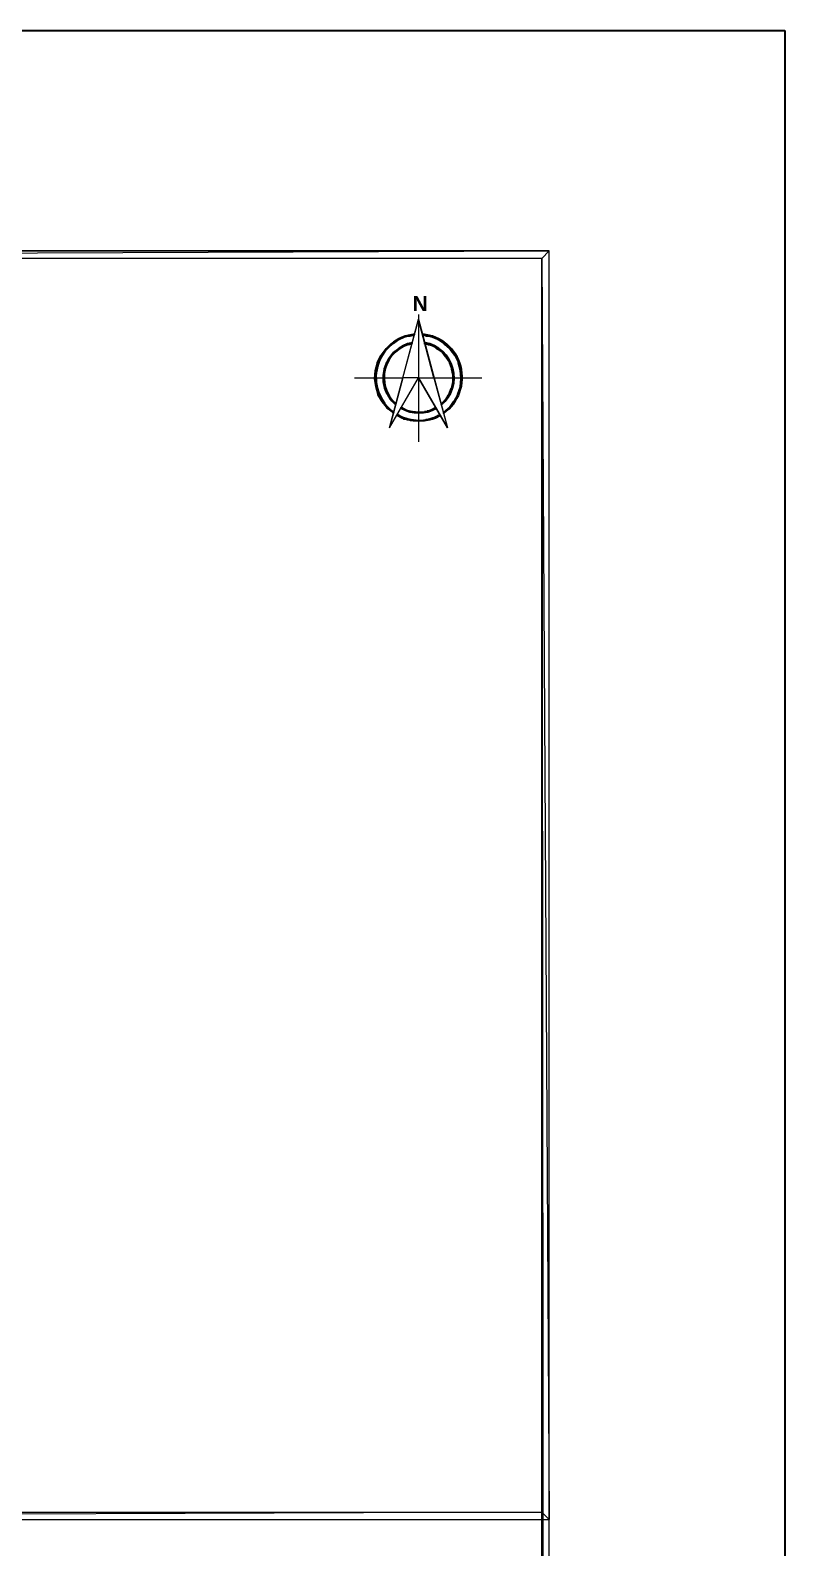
# Model space of a CAD drawing. Header units: inches. Extents: x 27 to 868, y 19 to 613.
# Drawn here: x 817.2 to 867.6, y 511.4 to 612.7 of the extents above; entities that cross this region are included whole.
import ezdxf

# ---------------------------------------------------------------- set-up
doc = ezdxf.new("R2010")
doc.units = ezdxf.units.IN
doc.header["$MEASUREMENT"] = 0
doc.layers.add('PDF_Geometry', color=7, linetype='Continuous')
doc.layers.add('PDF_Text', color=7, linetype='Continuous')
doc.styles.add('PDF Arial Bold', font='arialbd.ttf')

msp = doc.modelspace()

# ---------------------------------------------------------------- linework, layer by layer
at = {"layer": 'PDF_Geometry', "lineweight": 35}
msp.add_lwpolyline([(26.63, 612.71), (867.59, 612.71), (867.59, 240.82)], dxfattribs=at)
at = {"layer": 'PDF_Geometry', "lineweight": 0}
for points in [[(55.36, 597.99), (55.86, 597.49), (851.87, 597.99), (55.36, 597.99)], [(55.86, 597.49), (851.87, 597.99), (851.38, 597.49), (55.86, 597.49)], [(720.37, 597.99), (720.87, 597.49), (851.87, 597.99), (720.37, 597.99)], [(720.87, 597.49), (851.87, 597.99), (851.38, 597.49), (720.87, 597.49)], [(851.87, 597.99), (851.38, 597.49)], [(851.87, 597.99), (851.38, 597.49), (851.69, 240.82)], [(851.87, 597.99), (851.38, 597.49), (851.87, 513.32), (851.87, 597.99)], [(851.38, 597.49), (851.69, 240.82)], [(851.38, 240.82), (851.38, 597.49)], [(851.38, 240.82), (851.38, 597.49)], [(851.38, 597.49), (851.87, 513.32), (851.38, 513.82), (851.38, 597.49)], [(851.87, 240.82), (851.87, 597.99)], [(841.2, 586.19), (843.13, 593.44), (845.07, 586.19)], [(843.13, 593.75), (843.13, 593.39)], [(840.93, 591.41), (840.7, 591.01), (840.66, 591.01), (840.93, 591.41)], [(840.97, 591.41), (840.93, 591.41), (840.7, 591.01), (840.97, 591.41)], [(840.97, 591.46), (840.97, 591.41), (840.93, 591.41), (840.97, 591.46)], [(841.29, 591.77), (841.02, 591.46), (840.97, 591.46), (841.29, 591.77)], [(841.02, 591.46), (840.97, 591.46), (840.97, 591.41), (841.02, 591.46)], [(841.38, 591.77), (841.29, 591.77), (841.02, 591.46), (841.38, 591.77)], [(841.38, 591.82), (841.38, 591.77), (841.29, 591.77), (841.38, 591.82)], [(841.74, 592.09), (841.47, 591.82), (841.38, 591.82), (841.74, 592.09)], [(841.47, 591.82), (841.38, 591.82), (841.38, 591.77), (841.47, 591.82)], [(841.83, 592.09), (841.74, 592.09), (841.47, 591.82), (841.83, 592.09)], [(841.83, 591.46), (841.6, 591.28), (841.51, 591.28), (841.83, 591.46)], [(841.92, 591.46), (841.83, 591.46), (841.6, 591.28), (841.92, 591.46)], [(841.83, 592.13), (841.83, 592.09), (841.74, 592.09), (841.83, 592.13)], [(842.19, 592.27), (841.96, 592.13), (841.83, 592.13), (842.19, 592.27)], [(841.96, 592.13), (841.83, 592.13), (841.83, 592.09), (841.96, 592.13)], [(841.87, 591.55), (841.92, 591.46), (841.83, 591.46), (841.87, 591.55)], [(842.19, 591.68), (842.01, 591.55), (841.87, 591.55), (842.19, 591.68)], [(842.01, 591.55), (841.87, 591.55), (841.92, 591.46), (842.01, 591.55)], [(842.32, 592.27), (842.19, 592.27), (841.96, 592.13), (842.32, 592.27)], [(842.28, 591.68), (842.19, 591.68), (842.01, 591.55), (842.28, 591.68)], [(842.32, 592.31), (842.32, 592.27), (842.19, 592.27), (842.32, 592.31)], [(842.28, 591.73), (842.28, 591.68), (842.19, 591.68), (842.28, 591.73)], [(842.5, 591.77), (842.46, 591.73), (842.28, 591.73), (842.5, 591.77)], [(842.46, 591.73), (842.28, 591.73), (842.28, 591.68), (842.46, 591.73)], [(842.59, 592.36), (842.59, 592.31), (842.32, 592.31), (842.59, 592.36)], [(842.59, 592.31), (842.32, 592.31), (842.32, 592.27), (842.59, 592.31)], [(842.68, 591.77), (842.5, 591.77), (842.46, 591.73), (842.68, 591.77)], [(842.68, 591.82), (842.68, 591.77), (842.5, 591.77), (842.68, 591.82)], [(842.86, 592.4), (842.86, 592.36), (842.59, 592.36), (842.86, 592.4)], [(842.86, 592.36), (842.59, 592.36), (842.59, 592.31), (842.86, 592.36)], [(842.73, 591.86), (842.68, 591.82), (842.68, 591.82), (842.73, 591.86)], [(842.68, 591.77), (842.68, 591.82), (842.68, 591.77)], [(843.4, 592.4), (843.67, 592.36), (843.4, 592.36), (843.4, 592.4)], [(843.67, 592.36), (843.4, 592.36), (843.9, 592.31), (843.67, 592.36)], [(843.4, 592.36), (843.9, 592.31), (843.63, 592.31), (843.4, 592.36)], [(843.54, 591.86), (843.58, 591.82), (843.54, 591.82), (843.54, 591.86)], [(843.58, 591.82), (843.54, 591.82), (843.72, 591.77), (843.58, 591.82)], [(843.54, 591.82), (843.72, 591.77), (843.54, 591.77), (843.54, 591.82)], [(843.72, 591.77), (843.54, 591.77), (843.99, 591.73), (843.72, 591.77)], [(843.54, 591.77), (843.99, 591.73), (843.76, 591.73), (843.54, 591.77)], [(843.9, 592.31), (843.63, 592.31), (844.03, 592.27), (843.9, 592.31)], [(843.63, 592.31), (844.03, 592.27), (843.9, 592.27), (843.63, 592.31)], [(843.99, 591.73), (843.76, 591.73), (844.08, 591.68), (843.99, 591.73)], [(843.76, 591.73), (844.08, 591.68), (843.99, 591.68), (843.76, 591.73)], [(844.03, 592.27), (843.9, 592.27), (844.44, 592.13), (844.03, 592.27)], [(843.9, 592.27), (844.44, 592.13), (844.3, 592.13), (843.9, 592.27)], [(844.08, 591.68), (843.99, 591.68), (844.35, 591.55), (844.08, 591.68)], [(843.99, 591.68), (844.35, 591.55), (844.26, 591.55), (843.99, 591.68)], [(844.35, 591.55), (844.26, 591.55), (844.44, 591.46), (844.35, 591.55)], [(844.26, 591.55), (844.44, 591.46), (844.35, 591.46), (844.26, 591.55)], [(844.44, 592.13), (844.3, 592.13), (844.53, 592.09), (844.44, 592.13)], [(844.3, 592.13), (844.53, 592.09), (844.4, 592.09), (844.3, 592.13)], [(844.44, 591.46), (844.35, 591.46), (844.71, 591.28), (844.44, 591.46)], [(844.35, 591.46), (844.71, 591.28), (844.62, 591.28), (844.35, 591.46)], [(844.53, 592.09), (844.4, 592.09), (844.89, 591.82), (844.53, 592.09)], [(844.4, 592.09), (844.89, 591.82), (844.8, 591.82), (844.4, 592.09)], [(844.89, 591.82), (844.8, 591.82), (844.94, 591.77), (844.89, 591.82)], [(844.8, 591.82), (844.94, 591.77), (844.85, 591.77), (844.8, 591.82)], [(844.94, 591.77), (844.85, 591.77), (845.3, 591.46), (844.94, 591.77)], [(844.85, 591.77), (845.3, 591.46), (845.21, 591.46), (844.85, 591.77)], [(845.3, 591.46), (845.21, 591.46), (845.3, 591.41), (845.3, 591.46)], [(845.21, 591.46), (845.3, 591.41), (845.25, 591.41), (845.21, 591.46)], [(845.3, 591.41), (845.25, 591.41), (845.61, 591.01), (845.3, 591.41)], [(845.25, 591.41), (845.61, 591.01), (845.57, 591.01), (845.25, 591.41)], [(840.39, 590.51), (840.3, 590.02), (840.25, 590.02), (840.39, 590.51)], [(840.43, 590.51), (840.39, 590.51), (840.3, 590.02), (840.43, 590.51)], [(840.61, 591.01), (840.48, 590.56), (840.39, 590.56), (840.61, 591.01)], [(840.48, 590.56), (840.39, 590.56), (840.43, 590.51), (840.48, 590.56)], [(840.39, 590.56), (840.43, 590.51), (840.39, 590.51), (840.39, 590.56)], [(840.66, 591.01), (840.61, 591.01), (840.48, 590.56), (840.66, 591.01)], [(840.66, 591.01), (840.61, 591.01), (840.61, 591.01), (840.66, 591.01)], [(840.66, 591.01), (840.7, 591.01), (840.7, 591.01), (840.66, 591.01)], [(840.97, 590.51), (840.88, 590.15), (840.84, 590.15), (840.97, 590.51)], [(841.06, 590.51), (840.97, 590.51), (840.88, 590.15), (841.06, 590.51)], [(841.02, 590.56), (841.06, 590.51), (840.97, 590.51), (841.02, 590.56)], [(841.2, 590.87), (841.06, 590.56), (841.02, 590.56), (841.2, 590.87)], [(841.06, 590.56), (841.02, 590.56), (841.06, 590.51), (841.06, 590.56)], [(841.29, 590.87), (841.2, 590.87), (841.06, 590.56), (841.29, 590.87)], [(841.24, 590.92), (841.29, 590.87), (841.2, 590.87), (841.24, 590.92)], [(841.47, 591.23), (841.29, 590.92), (841.24, 590.92), (841.47, 591.23)], [(841.29, 590.92), (841.24, 590.92), (841.29, 590.87), (841.29, 590.92)], [(841.56, 591.23), (841.47, 591.23), (841.29, 590.92), (841.56, 591.23)], [(841.51, 591.28), (841.56, 591.23), (841.47, 591.23), (841.51, 591.28)], [(841.6, 591.28), (841.51, 591.28), (841.56, 591.23), (841.6, 591.28)], [(844.71, 591.28), (844.62, 591.28), (844.76, 591.23), (844.71, 591.28)], [(844.62, 591.28), (844.76, 591.23), (844.71, 591.23), (844.62, 591.28)], [(844.76, 591.23), (844.71, 591.23), (845.03, 590.92), (844.76, 591.23)], [(844.71, 591.23), (845.03, 590.92), (844.94, 590.92), (844.71, 591.23)], [(845.03, 590.92), (844.94, 590.92), (845.03, 590.87), (845.03, 590.92)], [(844.94, 590.92), (845.03, 590.87), (844.98, 590.87), (844.94, 590.92)], [(845.03, 590.87), (844.98, 590.87), (845.25, 590.56), (845.03, 590.87)], [(844.98, 590.87), (845.25, 590.56), (845.21, 590.56), (844.98, 590.87)], [(845.25, 590.56), (845.21, 590.56), (845.25, 590.51), (845.25, 590.56)], [(845.21, 590.56), (845.25, 590.51), (845.21, 590.51), (845.21, 590.56)], [(845.25, 590.51), (845.21, 590.51), (845.39, 590.15), (845.25, 590.51)], [(845.21, 590.51), (845.39, 590.15), (845.34, 590.15), (845.21, 590.51)], [(845.57, 591.01), (845.61, 591.01), (845.61, 591.01), (845.57, 591.01)], [(845.61, 591.01), (845.61, 591.01), (845.57, 591.01), (845.61, 591.01)], [(845.61, 591.01), (845.57, 591.01), (845.84, 590.56), (845.61, 591.01)], [(845.57, 591.01), (845.84, 590.56), (845.79, 590.56), (845.57, 591.01)], [(845.84, 590.56), (845.79, 590.56), (845.84, 590.51), (845.84, 590.56)], [(845.79, 590.56), (845.84, 590.51), (845.79, 590.51), (845.79, 590.56)], [(845.84, 590.51), (845.79, 590.51), (845.97, 590.02), (845.84, 590.51)], [(845.79, 590.51), (845.97, 590.02), (845.93, 590.02), (845.79, 590.51)], [(838.86, 589.52), (842.1, 589.52)], [(840.25, 590.02), (840.25, 589.47), (840.21, 589.47), (840.25, 590.02)], [(840.21, 589.47), (840.25, 589.47), (840.25, 589.47), (840.21, 589.47)], [(840.25, 589.47), (840.25, 589.47), (840.21, 589.47), (840.25, 589.47)], [(840.25, 589.47), (840.21, 589.47), (840.34, 588.93), (840.25, 589.47)], [(840.21, 589.47), (840.34, 588.93), (840.3, 588.93), (840.21, 589.47)], [(840.25, 590.02), (840.3, 590.02), (840.3, 590.02), (840.25, 590.02)], [(840.3, 590.02), (840.3, 590.02), (840.25, 590.02), (840.3, 590.02)], [(840.3, 590.02), (840.25, 590.02), (840.25, 589.47), (840.3, 590.02)], [(840.84, 590.11), (840.84, 589.7), (840.79, 589.7), (840.84, 590.11)], [(840.79, 589.7), (840.84, 589.7), (840.84, 589.7), (840.79, 589.7)], [(840.84, 589.7), (840.84, 589.7), (840.79, 589.7), (840.84, 589.7)], [(840.84, 589.7), (840.79, 589.7), (840.84, 589.25), (840.84, 589.7)], [(840.79, 589.7), (840.84, 589.25), (840.79, 589.25), (840.79, 589.7)], [(840.88, 590.15), (840.84, 590.15), (840.88, 590.11), (840.88, 590.15)], [(840.84, 590.15), (840.88, 590.11), (840.84, 590.11), (840.84, 590.15)], [(840.88, 590.11), (840.84, 590.11), (840.84, 589.7), (840.88, 590.11)], [(841.2, 586.19), (843.13, 589.52), (845.07, 586.19)], [(843.13, 589.52), (843.13, 585.24)], [(844.17, 589.52), (847.37, 589.52)], [(845.39, 590.15), (845.34, 590.15), (845.39, 590.11), (845.39, 590.15)], [(845.34, 590.15), (845.39, 590.11), (845.34, 590.11), (845.34, 590.15)], [(845.39, 590.11), (845.34, 590.11), (845.48, 589.7), (845.39, 590.11)], [(845.34, 590.11), (845.48, 589.7), (845.43, 589.7), (845.34, 590.11)], [(845.43, 589.7), (845.48, 589.7), (845.48, 589.7), (845.43, 589.7)], [(845.48, 589.7), (845.48, 589.7), (845.43, 589.7), (845.48, 589.7)], [(845.48, 589.7), (845.43, 589.7), (845.48, 589.25), (845.48, 589.7)], [(845.43, 589.7), (845.48, 589.25), (845.43, 589.25), (845.43, 589.7)], [(845.93, 590.02), (845.97, 590.02), (845.97, 590.02), (845.93, 590.02)], [(845.97, 590.02), (845.97, 590.02), (845.93, 590.02), (845.97, 590.02)], [(845.97, 590.02), (845.93, 590.02), (846.02, 589.47), (845.97, 590.02)], [(845.93, 590.02), (846.02, 589.47), (845.97, 589.47), (845.93, 590.02)], [(845.97, 589.47), (845.97, 588.93), (845.93, 588.93), (845.97, 589.47)], [(845.97, 589.47), (846.02, 589.47), (846.02, 589.47), (845.97, 589.47)], [(846.02, 589.47), (846.02, 589.47), (845.97, 589.47), (846.02, 589.47)], [(846.02, 589.47), (845.97, 589.47), (845.97, 588.93), (846.02, 589.47)], [(840.3, 588.93), (840.34, 588.93), (840.34, 588.93), (840.3, 588.93)], [(840.34, 588.93), (840.34, 588.93), (840.3, 588.93), (840.34, 588.93)], [(840.34, 588.93), (840.3, 588.93), (840.48, 588.44), (840.34, 588.93)], [(840.3, 588.93), (840.48, 588.44), (840.43, 588.44), (840.3, 588.93)], [(840.48, 588.44), (840.43, 588.44), (840.48, 588.39), (840.48, 588.44)], [(840.43, 588.44), (840.48, 588.39), (840.43, 588.39), (840.43, 588.44)], [(840.48, 588.39), (840.43, 588.39), (840.75, 587.99), (840.48, 588.39)], [(840.43, 588.39), (840.75, 587.99), (840.66, 587.99), (840.43, 588.39)], [(840.79, 589.25), (840.84, 589.25), (840.84, 589.25), (840.79, 589.25)], [(840.84, 589.25), (840.84, 589.25), (840.79, 589.25), (840.84, 589.25)], [(840.84, 589.25), (840.79, 589.25), (840.93, 588.84), (840.84, 589.25)], [(840.79, 589.25), (840.93, 588.84), (840.88, 588.84), (840.79, 589.25)], [(840.93, 588.84), (840.88, 588.84), (840.93, 588.8), (840.93, 588.84)], [(840.88, 588.84), (840.93, 588.8), (840.88, 588.8), (840.88, 588.84)], [(840.93, 588.8), (840.88, 588.8), (841.11, 588.44), (840.93, 588.8)], [(840.88, 588.8), (841.11, 588.44), (841.02, 588.44), (840.88, 588.8)], [(841.11, 588.44), (841.02, 588.44), (841.11, 588.39), (841.11, 588.44)], [(841.02, 588.44), (841.11, 588.39), (841.06, 588.39), (841.02, 588.44)], [(841.11, 588.39), (841.06, 588.39), (841.33, 588.08), (841.11, 588.39)], [(841.06, 588.39), (841.33, 588.08), (841.24, 588.08), (841.06, 588.39)], [(845.12, 588.39), (844.98, 588.08), (844.94, 588.08), (845.12, 588.39)], [(845.21, 588.39), (845.12, 588.39), (844.98, 588.08), (845.21, 588.39)], [(845.16, 588.44), (845.21, 588.39), (845.12, 588.39), (845.16, 588.44)], [(845.3, 588.8), (845.21, 588.44), (845.16, 588.44), (845.3, 588.8)], [(845.21, 588.44), (845.16, 588.44), (845.21, 588.39), (845.21, 588.44)], [(845.39, 588.8), (845.3, 588.8), (845.21, 588.44), (845.39, 588.8)], [(845.34, 588.84), (845.39, 588.8), (845.3, 588.8), (845.34, 588.84)], [(845.43, 589.25), (845.39, 588.84), (845.34, 588.84), (845.43, 589.25)], [(845.39, 588.84), (845.34, 588.84), (845.39, 588.8), (845.39, 588.84)], [(845.48, 589.25), (845.43, 589.25), (845.39, 588.84), (845.48, 589.25)], [(845.43, 589.25), (845.48, 589.25), (845.48, 589.25), (845.43, 589.25)], [(845.48, 589.25), (845.48, 589.25), (845.43, 589.25), (845.48, 589.25)], [(845.75, 588.39), (845.57, 587.99), (845.52, 587.99), (845.75, 588.39)], [(845.79, 588.39), (845.75, 588.39), (845.57, 587.99), (845.79, 588.39)], [(845.93, 588.93), (845.84, 588.44), (845.75, 588.44), (845.93, 588.93)], [(845.84, 588.44), (845.75, 588.44), (845.79, 588.39), (845.84, 588.44)], [(845.75, 588.44), (845.79, 588.39), (845.75, 588.39), (845.75, 588.44)], [(845.97, 588.93), (845.93, 588.93), (845.84, 588.44), (845.97, 588.93)], [(845.93, 588.93), (845.97, 588.93), (845.97, 588.93), (845.93, 588.93)], [(845.97, 588.93), (845.97, 588.93), (845.93, 588.93), (845.97, 588.93)], [(840.75, 587.99), (840.66, 587.99), (840.75, 587.94), (840.75, 587.99)], [(840.66, 587.99), (840.75, 587.94), (840.7, 587.94), (840.66, 587.99)], [(840.75, 587.94), (840.7, 587.94), (841.06, 587.54), (840.75, 587.94)], [(840.7, 587.94), (841.06, 587.54), (841.02, 587.54), (840.7, 587.94)], [(841.06, 587.54), (841.02, 587.54), (841.11, 587.49), (841.06, 587.54)], [(841.02, 587.54), (841.11, 587.49), (841.02, 587.49), (841.02, 587.54)], [(841.11, 587.49), (841.02, 587.49), (841.47, 587.22), (841.11, 587.49)], [(841.02, 587.49), (841.47, 587.22), (841.38, 587.22), (841.02, 587.49)], [(841.33, 588.08), (841.24, 588.08), (841.38, 588.03), (841.33, 588.08)], [(841.24, 588.08), (841.38, 588.03), (841.29, 588.03), (841.24, 588.08)], [(841.38, 588.03), (841.29, 588.03), (841.6, 587.76), (841.38, 588.03)], [(841.29, 588.03), (841.6, 587.76), (841.56, 587.76), (841.29, 588.03)], [(841.56, 587.76), (841.6, 587.76), (841.6, 587.72), (841.56, 587.76)], [(841.96, 587.54), (842.01, 587.49), (841.96, 587.49), (841.96, 587.54)], [(842.05, 587.49), (842.05, 587.49), (841.96, 587.49), (842.05, 587.49)], [(842.05, 587.49), (841.96, 587.49), (842.01, 587.49), (842.05, 587.49)], [(842.05, 587.49), (841.96, 587.49), (842.32, 587.36), (842.05, 587.49)], [(841.96, 587.49), (842.32, 587.36), (842.23, 587.36), (841.96, 587.49)], [(842.32, 587.36), (842.23, 587.36), (842.5, 587.31), (842.32, 587.36)], [(842.23, 587.36), (842.5, 587.31), (842.32, 587.31), (842.23, 587.36)], [(843.9, 587.36), (843.94, 587.31), (843.72, 587.31), (843.9, 587.36)], [(844.17, 587.49), (844.03, 587.36), (843.9, 587.36), (844.17, 587.49)], [(844.03, 587.36), (843.9, 587.36), (843.94, 587.31), (844.03, 587.36)], [(844.3, 587.49), (844.17, 587.49), (844.03, 587.36), (844.3, 587.49)], [(844.21, 587.49), (844.3, 587.49), (844.17, 587.49), (844.21, 587.49)], [(844.26, 587.54), (844.3, 587.49), (844.21, 587.49), (844.26, 587.54)], [(844.3, 587.49), (844.21, 587.49), (844.3, 587.49)], [(844.89, 588.03), (844.62, 587.76), (844.71, 587.76), (844.89, 588.03)], [(844.62, 587.76), (844.71, 587.76), (844.67, 587.72), (844.62, 587.76)], [(844.89, 588.03), (844.94, 588.03), (844.71, 587.76), (844.89, 588.03)], [(845.12, 587.49), (844.85, 587.22), (844.8, 587.22), (845.12, 587.49)], [(845.21, 587.49), (845.12, 587.49), (844.85, 587.22), (845.21, 587.49)], [(844.94, 588.08), (844.94, 588.03), (844.89, 588.03), (844.94, 588.08)], [(844.98, 588.08), (844.94, 588.08), (844.94, 588.03), (844.98, 588.08)], [(845.21, 587.54), (845.21, 587.49), (845.12, 587.49), (845.21, 587.54)], [(845.48, 587.94), (845.25, 587.54), (845.21, 587.54), (845.48, 587.94)], [(845.25, 587.54), (845.21, 587.54), (845.21, 587.49), (845.25, 587.54)], [(845.57, 587.94), (845.48, 587.94), (845.25, 587.54), (845.57, 587.94)], [(845.52, 587.99), (845.57, 587.94), (845.48, 587.94), (845.52, 587.99)], [(845.57, 587.99), (845.52, 587.99), (845.57, 587.94), (845.57, 587.99)], [(841.47, 587.22), (841.38, 587.22), (841.47, 587.18), (841.47, 587.22)], [(841.38, 587.22), (841.47, 587.18), (841.42, 587.18), (841.38, 587.22)], [(841.42, 587.18), (841.47, 587.18), (841.47, 587.13), (841.42, 587.18)], [(841.69, 587.04), (841.78, 587), (841.69, 587), (841.69, 587.04)], [(841.78, 587), (841.69, 587), (842.14, 586.86), (841.78, 587)], [(841.69, 587), (842.14, 586.86), (842.01, 586.86), (841.69, 587)], [(842.14, 586.86), (842.01, 586.86), (842.32, 586.77), (842.14, 586.86)], [(842.01, 586.86), (842.32, 586.77), (842.14, 586.77), (842.01, 586.86)], [(842.32, 586.77), (842.14, 586.77), (842.64, 586.73), (842.32, 586.77)], [(842.14, 586.77), (842.64, 586.73), (842.41, 586.73), (842.14, 586.77)], [(842.5, 587.31), (842.32, 587.31), (842.73, 587.27), (842.5, 587.31)], [(842.32, 587.31), (842.73, 587.27), (842.55, 587.27), (842.32, 587.31)], [(842.64, 586.73), (842.41, 586.73), (843.13, 586.68), (842.64, 586.73)], [(842.41, 586.73), (843.13, 586.68), (842.59, 586.68), (842.41, 586.73)], [(842.73, 587.27), (842.55, 587.27), (843.13, 587.22), (842.73, 587.27)], [(842.55, 587.27), (843.13, 587.22), (842.68, 587.22), (842.55, 587.27)], [(842.59, 586.68), (842.64, 586.68), (843.63, 586.68), (842.59, 586.68)], [(842.59, 586.68), (843.63, 586.68), (843.63, 586.68), (842.59, 586.68)], [(842.64, 586.68), (843.63, 586.68), (843.13, 586.64), (842.64, 586.68)], [(843.58, 587.22), (842.68, 587.22), (843.54, 587.22), (843.58, 587.22)], [(842.68, 587.22), (843.54, 587.22), (842.73, 587.22), (842.68, 587.22)], [(843.54, 587.22), (842.73, 587.22), (843.49, 587.22), (843.54, 587.22)], [(842.73, 587.22), (843.49, 587.22), (842.77, 587.22), (842.73, 587.22)], [(842.77, 587.22), (843.49, 587.22), (843.13, 587.18), (842.77, 587.22)], [(843.54, 587.27), (843.58, 587.22), (843.13, 587.22), (843.54, 587.27)], [(843.63, 586.73), (843.63, 586.68), (843.13, 586.68), (843.63, 586.73)], [(843.72, 587.31), (843.72, 587.27), (843.54, 587.27), (843.72, 587.31)], [(843.72, 587.27), (843.54, 587.27), (843.58, 587.22), (843.72, 587.27)], [(843.94, 586.77), (843.81, 586.73), (843.63, 586.73), (843.94, 586.77)], [(843.81, 586.73), (843.63, 586.73), (843.63, 586.68), (843.81, 586.73)], [(843.94, 587.31), (843.72, 587.31), (843.72, 587.27), (843.94, 587.31)], [(844.12, 586.77), (843.94, 586.77), (843.81, 586.73), (844.12, 586.77)], [(844.08, 586.86), (844.12, 586.77), (843.94, 586.77), (844.08, 586.86)], [(844.44, 587), (844.21, 586.86), (844.08, 586.86), (844.44, 587)], [(844.21, 586.86), (844.08, 586.86), (844.12, 586.77), (844.21, 586.86)], [(844.58, 587), (844.44, 587), (844.21, 586.86), (844.58, 587)], [(844.53, 587.04), (844.58, 587), (844.44, 587), (844.53, 587.04)], [(844.8, 587.18), (844.8, 587.18), (844.8, 587.22), (844.8, 587.18)], [(844.8, 587.18), (844.8, 587.22), (844.85, 587.22), (844.8, 587.18)], [(844.8, 587.18), (844.8, 587.13), (844.8, 587.13), (844.8, 587.18)], [(851.87, 513.32), (851.38, 513.82), (720.37, 513.32), (851.87, 513.32)], [(851.38, 513.82), (720.37, 513.32), (720.87, 513.82), (851.38, 513.82)]]:
    msp.add_lwpolyline(points, dxfattribs=at)
at = {"layer": 'PDF_Geometry', "color": 9, "lineweight": 0, "true_color": 0xbababa}
for points in [[(843.13, 593.39), (843.13, 589.52), (842.1, 589.52), (843.13, 593.39)], [(844.17, 589.52), (843.13, 593.39), (843.13, 589.52), (844.17, 589.52)], [(843.13, 589.52), (842.1, 589.52), (841.2, 586.19), (843.13, 589.52)], [(843.13, 589.52), (844.17, 589.52), (845.07, 586.19), (843.13, 589.52)]]:
    msp.add_lwpolyline(points, dxfattribs=at)
at = {"layer": 'PDF_Geometry', "lineweight": 35}
for radius, start, end in [(2.9, 95.1886, 234.8139), (2.9, 305.1877, 84.8099), (2.86, 95.5577, 234.4403), (2.36, 100.1992, 229.8016), (2.32, 100.7895, 229.2135), (2.86, 305.5611, 84.4408), (2.36, 310.2008, 79.7986), (2.32, 310.1999, 79.2104), (2.36, 239.9971, 300.0029), (2.32, 240.0007, 299.9988), (2.9, 239.9977, 300.0023), (2.86, 239.9968, 300.0035)]:
    msp.add_arc((843.16, 589.54), radius, start, end, dxfattribs=at)

# ---------------------------------------------------------------- texts
at = {"layer": 'PDF_Text', "insert": (842.74, 593.98), "char_height": 1.0013, "attachment_point": 7, "style": 'PDF Arial Bold'}
msp.add_mtext('\\W1.001661;N', dxfattribs=at)

doc.saveas('drawing.dxf')
